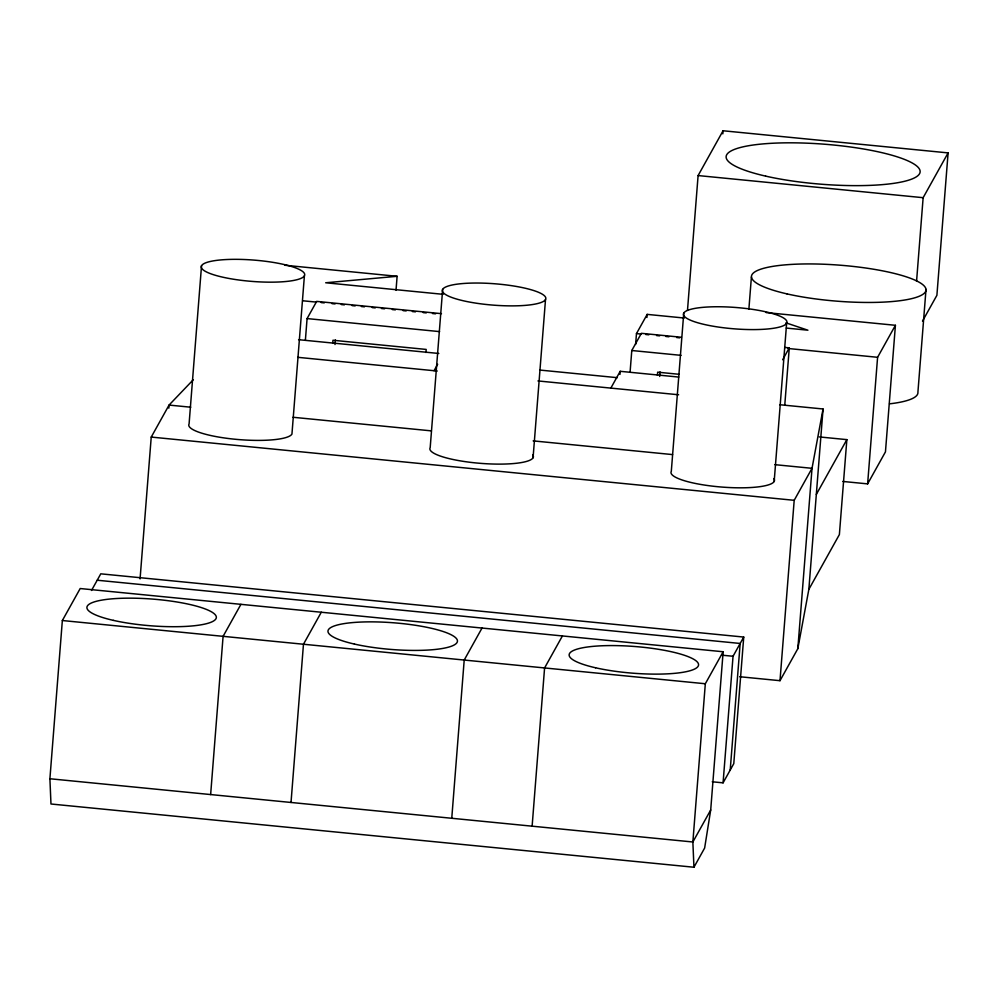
<?xml version="1.0" encoding="UTF-8"?>
<svg xmlns="http://www.w3.org/2000/svg" width="998" height="998" viewBox="0 0 998 998"><rect width="100%" height="100%" fill="white"/><g stroke="black" fill="none" stroke-linecap="round" stroke-linejoin="round"><path stroke-width="1.5" d="M49.9 778.752L62.35 620.531L80.189 588.533L723.151 651.756L710.701 809.989L704.638 848.038L693.947 867.237L50.973 804.001L49.9 778.752L692.861 841.988L710.701 809.989M140.069 578.915L151.234 437.074L169.061 405.076L193.35 379.677M168.824 408.157L169.061 405.076L190.755 407.209M201.534 265.693L189.084 423.925A51.908 10.704 4.5 0 0 234.804 439.22A51.908 10.704 4.5 0 0 291.952 434.043L304.402 275.81A51.908 10.704 4.5 0 0 232.197 259.355A51.908 10.704 4.5 0 0 222.304 277.082A51.908 10.704 4.5 0 0 304.402 275.81M210.64 794.57L223.09 636.337L240.93 604.339M305.376 340.318L307.085 318.574L316.665 301.396L441.465 313.659M291.017 802.467L303.467 644.234L321.294 612.236M332.708 343.337L332.958 340.256L426.183 349.425L425.946 352.506M334.991 344.51L335.353 339.906M396.019 290.256L397.117 276.296L284.767 265.243M442.65 289.395L430.188 447.628A51.908 10.704 4.5 0 0 482.683 463.509A51.908 10.704 4.5 0 0 532.795 454.926M451.757 818.273L464.207 660.052L482.034 628.041M533.069 457.745L545.519 299.512A51.908 10.704 4.5 0 0 473.301 283.058A51.908 10.704 4.5 0 0 463.421 300.797A51.908 10.704 4.5 0 0 545.519 299.512M532.121 826.182L544.584 667.949L562.41 635.951M619.958 374.412L620.195 371.306L678.752 377.069M630.075 372.254L631.784 350.51L641.365 333.32L681.422 337.262M635.614 344.447L636.475 333.582L647.178 314.382L684.266 318.038M646.929 317.489L647.178 314.382M657.408 375.273L657.657 372.179L679.052 374.287M659.69 376.446L660.052 371.83M683.755 313.11L671.305 471.343A51.908 10.704 4.5 0 0 723.8 487.211A51.908 10.704 4.5 0 0 773.899 478.641M687.497 310.228L698.101 175.561L723.063 130.763L948.1 152.894L936.897 295.308L922.514 321.094M722.814 133.857L723.063 130.763M723.151 651.756L705.324 683.755L692.861 841.988L693.947 867.237M748.874 309.218L751.407 276.982M712.26 781.783L723.076 782.844L733.043 656.26L743.735 637.061L100.773 573.825L91.504 590.467M730.212 770.044L740.167 643.461L97.205 580.225M743.735 637.061L733.78 763.645L723.076 782.844M774.174 481.46L786.636 323.227A51.908 10.704 4.5 0 0 714.418 306.773A51.908 10.704 4.5 0 0 704.538 324.512A51.908 10.704 4.5 0 0 786.636 323.227M784.777 404.988L789.281 347.865L784.653 347.416M739.718 676.731L779.999 680.686L794.196 500.31L812.023 468.311L823.051 408.98L779.663 404.714M779.999 680.686L797.826 648.688L812.023 468.311L774.847 464.656M797.826 648.688L808.854 589.356L823.051 408.98M819.296 436.924L846.853 439.631L839.38 534.579L808.854 589.356M842.836 481.448L867.624 483.88L877.591 357.296L895.418 325.298L766.14 312.586M895.418 325.298L885.451 451.882L867.624 483.88M916.563 281.286L923.138 197.691L948.1 152.894M926.007 289.395L917.91 392.239A87.575 18.064 4.5 0 1 889.517 403.841M434.055 370.72L437.648 364.258M610.838 388.11L620.195 371.306M782.644 359.767L789.281 347.865M816.327 494.422L846.853 439.631M397.117 276.296L325.685 282.771L443.149 294.323M698.101 175.561L923.138 197.691M786.274 328.068L807.918 330.201L785.925 322.841M302.631 300.76L316.541 302.12M321.169 302.581L324.263 302.881M331.997 303.642L335.079 303.941M341.266 304.552L344.36 304.864M352.082 305.613L355.176 305.924M361.363 306.536L364.445 306.835M372.179 307.596L375.273 307.895M381.448 308.507L384.542 308.806M392.276 309.567L395.358 309.879M403.092 310.64L406.186 310.939M412.361 311.551L415.455 311.85M423.177 312.611L426.271 312.91M432.458 313.522L435.552 313.821M636.475 333.582L641.115 334.043M645.743 334.505L648.837 334.804M656.572 335.565L659.653 335.864M665.841 336.476L668.934 336.775M676.656 337.536L679.75 337.848M787.946 348.477L877.591 357.296M307.085 318.574L439.594 331.61M631.784 350.51L681.098 355.35M298.577 339.682L438.796 353.467M539.793 370.058L617.338 377.681M297.791 357.321L437.249 371.031M537.959 380.937L678.628 394.771M293 417.264L430.899 430.824M533.157 440.879L672.59 454.589M151.234 437.074L794.196 500.31M722.19 655.199L733.043 656.26M62.35 620.531L705.324 683.755M765.616 176.11A97.33 20.072 4.5 0 0 919.545 173.714A97.33 20.072 4.5 0 0 784.141 142.864A97.33 20.072 4.5 0 0 765.616 176.11M786.973 293.886A87.575 18.064 4.5 0 0 925.483 291.728A87.575 18.064 4.5 0 0 803.652 263.971A87.575 18.064 4.5 0 0 786.973 293.886M113.31 620.357A64.882 13.373 4.5 0 0 215.942 618.76A64.882 13.373 4.5 0 0 125.673 598.189A64.882 13.373 4.5 0 0 113.31 620.357M354.427 644.072A64.882 13.373 4.5 0 0 457.047 642.462A64.882 13.373 4.5 0 0 366.777 621.891A64.882 13.373 4.5 0 0 354.427 644.072M595.544 667.774A64.882 13.373 4.5 0 0 698.163 666.177A64.882 13.373 4.5 0 0 607.894 645.606A64.882 13.373 4.5 0 0 595.544 667.774"/></g></svg>
